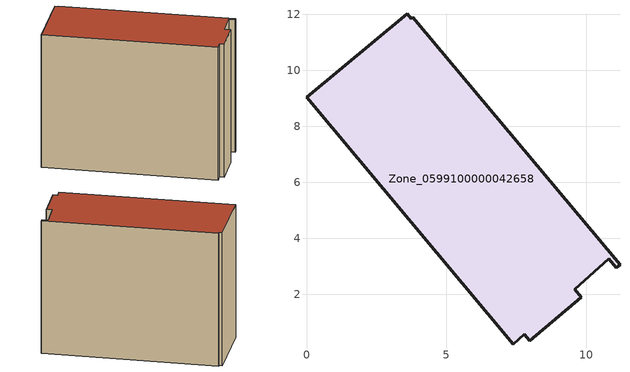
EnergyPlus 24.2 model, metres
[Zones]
Zone_0599100000042658
 floor ground (C_G): 7.39,0.22 0,9.03 3.6,12.02 3.74,11.84 3.8,11.9 11.2,3.05 11.07,2.94 10.81,3.26 9.58,2.17 9.82,1.89 7.97,0.34 7.78,0.56 z0
 wall outside (C_F): 0,9.03 7.39,0.22 7.78,0.56 7.97,0.34 9.82,1.89 9.58,2.17 10.81,3.26 11.07,2.94 11.2,3.05 3.8,11.9 3.74,11.84 3.6,12.02 0,9.03 z0:9.26
 roof outside (C_R): 11.07,2.94 11.2,3.05 3.8,11.9 3.74,11.84 3.6,12.02 0,9.03 7.39,0.22 7.78,0.56 7.97,0.34 9.82,1.89 9.58,2.17 10.81,3.26 z9.26
[BUILDING]
Pand.0599100000042658: North Axis=0; Terrain=City; Loads Convergence Tolerance Value=0.04; Temperature Convergence Tolerance Value=0.4; Solar Distribution=FullExterior; Maximum Number of Warmup Days=25; Minimum Number of Warmup Days=1
[Site:Location]
Rotterdam.The.Hague.AP_ZH_NLD Design_Conditions: Latitude=51.96; Longitude=4.45; Time Zone=1; Elevation=-4.5
[SITE:GROUNDTEMPERATURE:BUILDINGSURFACE]
18, 18, 18, 18, 18, 18, 18, 18, 18, 18, 18, 18
[MATERIAL] Thermal Absorptance=0.9; Solar Absorptance=0.7; Visible Absorptance=0.7
Name | Roughness | Thickness | Conductivity | Density | Specific Heat
G.TI.1946 | MediumSmooth | 0.15 | 1 | 540 | 1210
F.TI.1946 | Rough | 0.3 | 0.857143 | 1920 | 840
R.TI.1946 | MediumRough | 0.2 | 0.1 | 1500 | 1000
[CONSTRUCTION]
C_G: G.TI.1946
C_F: F.TI.1946
C_R: R.TI.1946
[ZONE]
Zone_0599100000042658: Type=1; Multiplier=1; Ceiling Height=Autocalculate; Volume=Autocalculate; Floor Area=autocalculate; Part of Total Floor Area=Yes
[ZONEINFILTRATION:DESIGNFLOWRATE]
Infil_Zone_0599100000042658: Zone or ZoneList or Space or SpaceList=Zone_0599100000042658; Schedule=AlwaysOn; Design Flow Rate Calculation Method=Flow/Area; Flow Rate per Floor Area=0.003; Constant Term Coefficient=1; Temperature Term Coefficient=0; Velocity Term Coefficient=0; Velocity Squared Term Coefficient=0
[HVACTEMPLATE:ZONE:IDEALLOADSAIRSYSTEM]
Zone_0599100000042658: Maximum Heating Supply Air Temperature=50; Minimum Cooling Supply Air Temperature=13; Maximum Heating Supply Air Humidity Ratio=0.0156; Minimum Cooling Supply Air Humidity Ratio=0.0077; Heating Limit=NoLimit; Cooling Limit=NoLimit; Dehumidification Control Type=ConstantSensibleHeatRatio; Cooling Sensible Heat Ratio=0.7; Dehumidification Setpoint=60; Humidification Control Type=None; Humidification Setpoint=30; Outdoor Air Method=None; Outdoor Air Flow Rate per Person=0.00944; Outdoor Air Flow Rate per Zone Floor Area=0; Outdoor Air Flow Rate per Zone=0; Demand Controlled Ventilation Type=None; Outdoor Air Economizer Type=NoEconomizer; Heat Recovery Type=None; Sensible Heat Recovery Effectiveness=0.7; Latent Heat Recovery Effectiveness=0.65
[ZONECONTROL:THERMOSTAT]
ThermostatControl_Zone_0599100000042658: Zone or ZoneList=Zone_0599100000042658; Control Type Schedule=DualSetpointControlType; Control 1=Thermostat_Zone_0599100000042658; Temperature Difference Between Cutout And Setpoint=0
[THERMOSTATSETPOINT:DUALSETPOINT]
Thermostat_Zone_0599100000042658: Heating Setpoint Temperature Schedule=HeatingSetpoint_Zone_0599100000042658; Cooling Setpoint Temperature Schedule=CoolingSetpoint_Zone_0599100000042658
[SCHEDULE:COMPACT]
HeatingSetpoint_Zone_0599100000042658: Through: 12/31, For: AllDays, Until: 24:00, 21
CoolingSetpoint_Zone_0599100000042658: Through: 12/31, For: AllDays, Until: 24:00, 24
DualSetpointControlType: Through: 12/31, For: AllDays, Until: 24:00, 4
AlwaysOn: Through: 12/31, For: AllDays, Until: 24:00, 1
